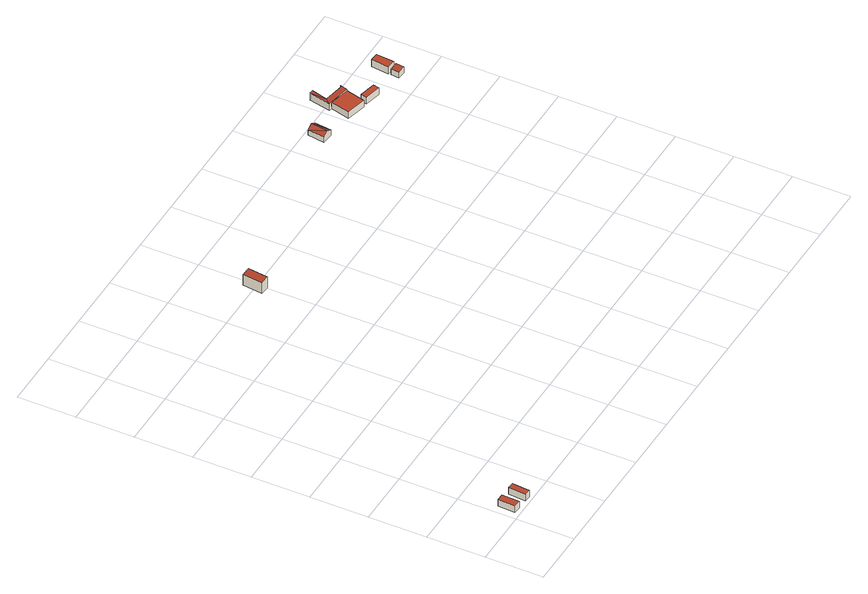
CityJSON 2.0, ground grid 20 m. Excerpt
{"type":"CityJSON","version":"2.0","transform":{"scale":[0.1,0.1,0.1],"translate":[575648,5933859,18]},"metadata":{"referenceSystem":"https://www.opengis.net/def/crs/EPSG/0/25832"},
"CityObjects":{
"building1":{"type":"Building","attributes":{"Grundfläche 2D":"15.181831","Grundhöhe NN":"20.535"},"geometry":[{"type":"Solid","lod":"3","boundaries":[[[[0,1,2,3]],[[4,5,3,2]],[[5,6,0,3]],[[6,7,1,0]],[[7,4,2,1]],[[7,6,5,4]]]],"semantics":{"surfaces":[{"type":"RoofSurface"},{"type":"WallSurface"},{"type":"GroundSurface"}],"values":[[0,1,1,1,1,2]]}}]},
"building2":{"type":"Building","attributes":{"Grundfläche 2D":"13.944159","Grundhöhe NN":"20.468"},"geometry":[{"type":"Solid","lod":"3","boundaries":[[[[8,9,10,11]],[[12,13,11,10]],[[13,14,8,11]],[[14,15,9,8]],[[15,12,10,9]],[[15,14,13,12]]]],"semantics":{"surfaces":[{"type":"RoofSurface"},{"type":"WallSurface"},{"type":"GroundSurface"}],"values":[[0,1,1,1,1,2]]}}]},
"building3":{"type":"Building","attributes":{"Grundfläche 2D":"21.461030","Grundhöhe NN":"19.207"},"geometry":[{"type":"Solid","lod":"3","boundaries":[[[[16,17,18,19]],[[20,21,19,18]],[[21,22,16,19]],[[22,23,17,16]],[[23,20,18,17]],[[23,22,21,20]]]],"semantics":{"surfaces":[{"type":"RoofSurface"},{"type":"WallSurface"},{"type":"GroundSurface"}],"values":[[0,1,1,1,1,2]]}}]},
"building4":{"type":"Building","attributes":{"Grundfläche 2D":"23.142572","Grundhöhe NN":"18.623"},"geometry":[{"type":"Solid","lod":"3","boundaries":[[[[24,25,26]],[[27,26,28]],[[24,26,27]],[[27,28,29]],[[28,26,25,30,31]],[[29,28,31,32]],[[24,27,29,32,33]],[[25,24,33,30]],[[31,30,33,32]]]],"semantics":{"surfaces":[{"type":"RoofSurface"},{"type":"WallSurface"},{"type":"GroundSurface"}],"values":[[0,0,0,0,1,1,1,1,2]]}}]},
"building5":{"type":"Building","attributes":{"Grundfläche 2D":"49.323006","Grundhöhe NN":"18.557"},"geometry":[{"type":"Solid","lod":"3","boundaries":[[[[34,35,36,37]],[[38,39,37,36]],[[39,40,34,37]],[[40,41,35,34]],[[41,38,36,35]],[[41,40,39,38]]]],"semantics":{"surfaces":[{"type":"RoofSurface"},{"type":"WallSurface"},{"type":"GroundSurface"}],"values":[[0,1,1,1,1,2]]}}]},
"building6":{"type":"Building","attributes":{"Grundfläche 2D":"24.222633","Grundhöhe NN":"18.393"},"geometry":[{"type":"Solid","lod":"3","boundaries":[[[[42,43,44,45,46,47,48]],[[49,48,50]],[[42,48,49]],[[47,46,51,52]],[[48,47,52,53]],[[50,48,53,54]],[[49,50,54,55]],[[42,49,55,56]],[[44,43,42,56,57]],[[45,44,57,58]],[[46,45,58,51]],[[58,57,56,55,54,53,52,51]]]],"semantics":{"surfaces":[{"type":"RoofSurface"},{"type":"WallSurface"},{"type":"GroundSurface"}],"values":[[0,0,0,1,1,1,1,1,1,1,1,2]]}}]},
"building7":{"type":"Building","attributes":{"Grundfläche 2D":"13.486763","Grundhöhe NN":"18.697"},"geometry":[{"type":"Solid","lod":"3","boundaries":[[[[59,60,61,62]],[[63,64,62,61]],[[64,65,59,62]],[[65,66,60,59]],[[66,63,61,60]],[[66,65,64,63]]]],"semantics":{"surfaces":[{"type":"RoofSurface"},{"type":"WallSurface"},{"type":"GroundSurface"}],"values":[[0,1,1,1,1,2]]}}]},
"building8":{"type":"Building","attributes":{"Grundfläche 2D":"7.981804","Grundhöhe NN":"18.957"},"geometry":[{"type":"Solid","lod":"3","boundaries":[[[[67,68,69,70]],[[71,72,70,69]],[[72,73,67,70]],[[73,74,68,67]],[[74,71,69,68]],[[74,73,72,71]]]],"semantics":{"surfaces":[{"type":"RoofSurface"},{"type":"WallSurface"},{"type":"GroundSurface"}],"values":[[0,1,1,1,1,2]]}}]},
"building9":{"type":"Building","attributes":{"Grundfläche 2D":"18.307477","Grundhöhe NN":"18.803"},"geometry":[{"type":"Solid","lod":"3","boundaries":[[[[75,76,77,78]],[[79,80,78,77]],[[80,81,75,78]],[[81,82,76,75]],[[82,79,77,76]],[[82,81,80,79]]]],"semantics":{"surfaces":[{"type":"RoofSurface"},{"type":"WallSurface"},{"type":"GroundSurface"}],"values":[[0,1,1,1,1,2]]}}]}
},
"vertices":[
[33,65,51],[8,66,51],[5,6,51],[30,4,51],[5,6,25],[30,4,25],[33,65,25],[8,66,25],
[66,3,51],[89,1,51],[94,61,51],[71,63,51],[94,61,25],[71,63,25],[66,3,25],[89,1,25],
[565,1166,53],[596,1163,55],[604,1232,55],[573,1235,53],[604,1232,12],[573,1235,12],[565,1166,12],[596,1163,12],
[1320,1326,27],[1326,1385,27],[1307,1387,38],[1300,1328,38],[1288,1389,27],[1281,1330,27],[1326,1385,6],[1288,1389,6],[1281,1330,6],[1320,1326,6],
[1415,1316,30],[1483,1299,32],[1500,1367,32],[1431,1383,30],[1500,1367,6],[1431,1383,6],[1415,1316,6],[1483,1299,6],
[1421,1385,31],[1500,1367,35],[1501,1366,35],[1508,1392,36],[1506,1392,36],[1505,1388,36],[1437,1404,32],[1439,1460,31],[1450,1458,33],[1506,1392,4],[1505,1388,4],[1437,1404,4],[1450,1458,4],[1439,1460,4],[1421,1385,4],[1501,1366,4],[1508,1392,4],
[1555,1285,33],[1560,1307,33],[1502,1320,33],[1497,1298,33],[1502,1320,7],[1497,1298,7],[1555,1285,7],[1560,1307,7],
[1648,1266,31],[1675,1263,35],[1678,1292,35],[1651,1295,31],[1678,1292,10],[1651,1295,10],[1648,1266,10],[1675,1263,10],
[1652,1304,36],[1681,1301,36],[1687,1363,36],[1658,1366,36],[1687,1363,8],[1658,1366,8],[1652,1304,8],[1681,1301,8]
]}
